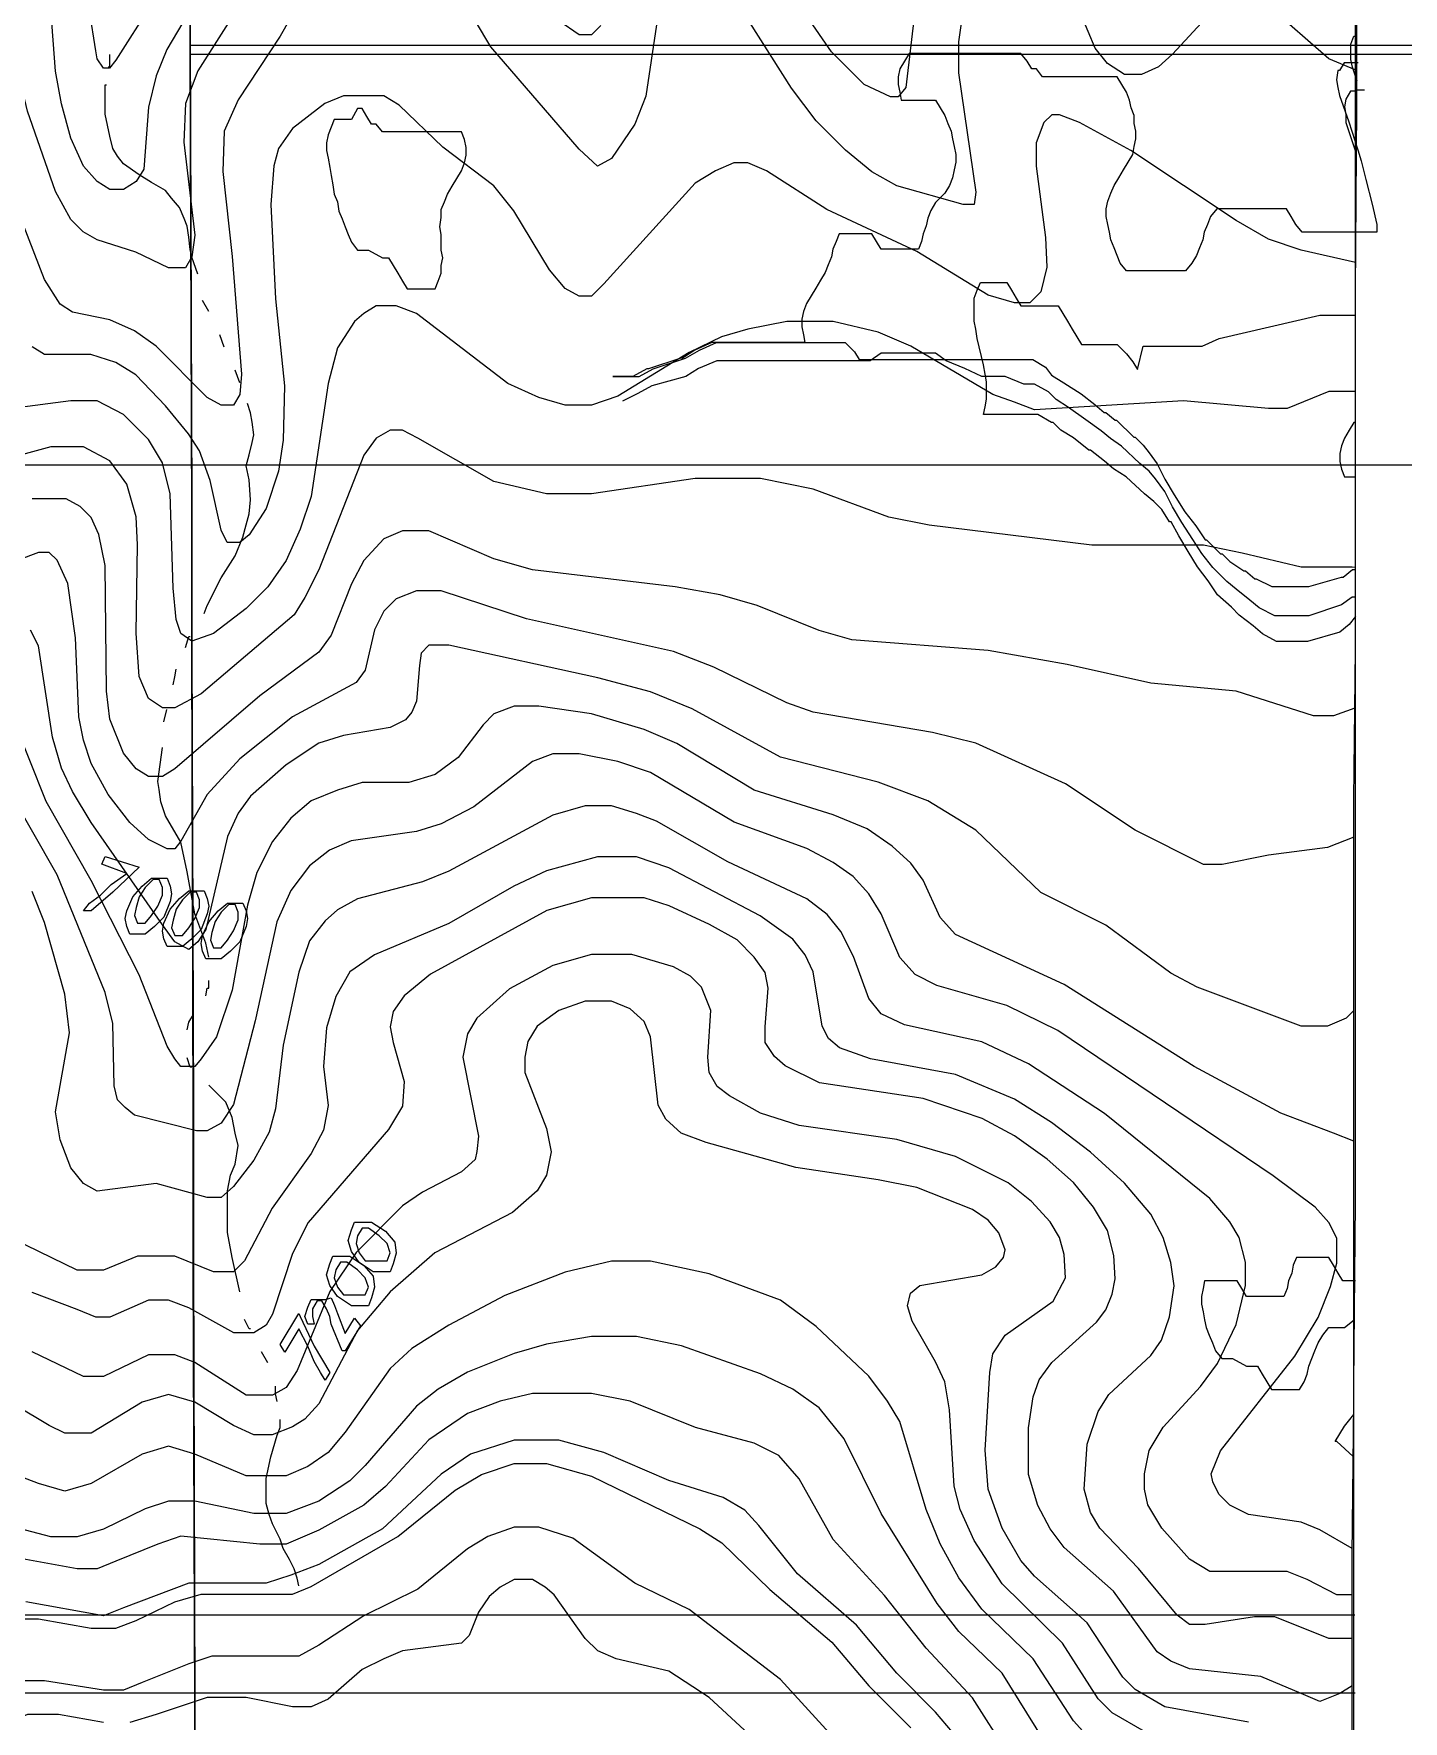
# Model space of a CAD drawing. Extents: x -0.49 to 6.91, y -0.57 to 8.11.
# Drawn here: x 2.429 to 2.895, y 1.669 to 2.243 of the extents above; entities that cross this region are included whole.
import ezdxf

# ---------------------------------------------------------------- set-up
doc = ezdxf.new("R2010")
doc.units = 0
for name, color, linetype in [('Elevations', 7, 'CONTINUOUS'), ('Grid', 7, 'CONTINUOUS'), ('roads', 7, 'CONTINUOUS'), ('split_lines', 7, 'CONTINUOUS'), ('split_lines_copy', 7, 'CONTINUOUS'), ('topo', 7, 'CONTINUOUS'), ('topo_grid', 7, 'CONTINUOUS'), ('water', 7, 'CONTINUOUS'), ('white', 7, 'CONTINUOUS')]:
    doc.layers.add(name, color=color, linetype=linetype)

msp = doc.modelspace()

# ---------------------------------------------------------------- linework, layer by layer
at = {"layer": 'Elevations', "color": 1}
for points in [[(2.455798, 1.95106), (2.448416, 1.94471), (2.445781, 1.94471), (2.44789, 1.947356), (2.45158, 1.950002), (2.455271, 1.953706), (2.460544, 1.95741), (2.452108, 1.960585), (2.453163, 1.963231), (2.464762, 1.959527), (2.464762, 1.959527)], [(2.474251, 1.955796), (2.475307, 1.95315), (2.475833, 1.950504), (2.475307, 1.947859), (2.473198, 1.942567), (2.470035, 1.939392), (2.466871, 1.936746), (2.46318, 1.936746), (2.461598, 1.936746), (2.460542, 1.939392), (2.460016, 1.942038), (2.460542, 1.944684), (2.462651, 1.949446), (2.465815, 1.95315), (2.468978, 1.955796), (2.472669, 1.955796)], [(2.463179, 1.943149), (2.464235, 1.940503), (2.46687, 1.940503), (2.468979, 1.943149), (2.471087, 1.946324), (2.47267, 1.950028), (2.47267, 1.952674), (2.471614, 1.95532), (2.469505, 1.95532), (2.46687, 1.952674), (2.464761, 1.949499), (2.463706, 1.945795)], [(2.486905, 1.951563), (2.487961, 1.948917), (2.488487, 1.946271), (2.487961, 1.943625), (2.485852, 1.938334), (2.482688, 1.935159), (2.479525, 1.932513), (2.475834, 1.932513), (2.474252, 1.932513), (2.473199, 1.935159), (2.472672, 1.937804), (2.473199, 1.94045), (2.475308, 1.945213), (2.478471, 1.948917), (2.481635, 1.951563), (2.485326, 1.951563)], [(2.475833, 1.938916), (2.476889, 1.93627), (2.479524, 1.93627), (2.481633, 1.938916), (2.483741, 1.942091), (2.485324, 1.945795), (2.485324, 1.948441), (2.484268, 1.951086), (2.482159, 1.951086), (2.479524, 1.948441), (2.477415, 1.945266), (2.47636, 1.941561)], [(2.500086, 1.947356), (2.501142, 1.94471), (2.501668, 1.942064), (2.501142, 1.939418), (2.499033, 1.934127), (2.495869, 1.930952), (2.492706, 1.928306), (2.489015, 1.928306), (2.487435, 1.928306), (2.48638, 1.930952), (2.485853, 1.933598), (2.48638, 1.936243), (2.488489, 1.941006), (2.491653, 1.94471), (2.494816, 1.947356), (2.498507, 1.947356)], [(2.489014, 1.934709), (2.49007, 1.932063), (2.492705, 1.932063), (2.494814, 1.934709), (2.496922, 1.937884), (2.498505, 1.941588), (2.498505, 1.944234), (2.497449, 1.94688), (2.49534, 1.94688), (2.492705, 1.944234), (2.490596, 1.941059), (2.489543, 1.937355)], [(2.543849, 1.838744), (2.548595, 1.835569), (2.551758, 1.831865), (2.552285, 1.828161), (2.551232, 1.824457), (2.550176, 1.821811), (2.548596, 1.821811), (2.546488, 1.821811), (2.544379, 1.821811), (2.539633, 1.824986), (2.536998, 1.82869), (2.535944, 1.832394), (2.536998, 1.836099), (2.538053, 1.838744), (2.540162, 1.838744), (2.541744, 1.838744)], [(2.544904, 1.825568), (2.547539, 1.825568), (2.548595, 1.825568), (2.549122, 1.825568), (2.550175, 1.828214), (2.549122, 1.831389), (2.546484, 1.834035), (2.542794, 1.836681), (2.540685, 1.836681), (2.539103, 1.834035), (2.538576, 1.831389), (2.539629, 1.828214), (2.541741, 1.825568)], [(2.536468, 1.827156), (2.541213, 1.823981), (2.544377, 1.820276), (2.544904, 1.816572), (2.543848, 1.812868), (2.542795, 1.810222), (2.541213, 1.810222), (2.539104, 1.810222), (2.536995, 1.810222), (2.53225, 1.813397), (2.529615, 1.817101), (2.528559, 1.820806), (2.529615, 1.82451), (2.530668, 1.827156), (2.532777, 1.827156), (2.534359, 1.827156)], [(2.537523, 1.813953), (2.540158, 1.813953), (2.541211, 1.813953), (2.541738, 1.813953), (2.542793, 1.816599), (2.541738, 1.819774), (2.539103, 1.82242), (2.535411, 1.825065), (2.533303, 1.825065), (2.53172, 1.82242), (2.531194, 1.819774), (2.532247, 1.816599), (2.534356, 1.813953)], [(2.530141, 1.812921), (2.531197, 1.810275), (2.53225, 1.807629), (2.534885, 1.80075), (2.538049, 1.806042), (2.540158, 1.803396), (2.534885, 1.794929), (2.533832, 1.794929), (2.530141, 1.803925), (2.529614, 1.806571), (2.528561, 1.809217), (2.526979, 1.811863), (2.525397, 1.811863), (2.523815, 1.809217), (2.523815, 1.806571), (2.524341, 1.803925), (2.522232, 1.803925), (2.521179, 1.806571), (2.522232, 1.809746), (2.523288, 1.812392), (2.52487, 1.812392), (2.526453, 1.812392), (2.528035, 1.812392)], [(2.519596, 1.806571), (2.524341, 1.796517), (2.529614, 1.787521), (2.528032, 1.784875), (2.52645, 1.787521), (2.524338, 1.791225), (2.52223, 1.796517), (2.519067, 1.802338), (2.514322, 1.7944), (2.512739, 1.797046), (2.519066, 1.807629)]]:
    msp.add_lwpolyline(points, close=True, dxfattribs=at)
at = {"layer": 'Grid', "color": 1}
for points in [[(2.482158, 3.734749), (2.482158, 3.702602), (2.482158, 3.526495), (2.481632, 3.494348), (2.481632, 3.318241), (2.481632, 3.285539), (2.481632, 3.109961), (2.481632, 3.077285), (2.481632, 2.903825), (2.481632, 2.868503), (2.481632, 2.697661), (2.481632, 2.659694), (2.482158, 2.492556), (2.482158, 2.450382), (2.482158, 2.287478), (2.482158, 2.241599), (2.482685, 2.081314), (2.482685, 2.032816), (2.483211, 1.87568), (2.483211, 1.824007), (2.483738, 1.67375), (2.483738, 1.615224)], [(2.483738, 1.615224), (2.483738, 1.67375), (2.483211, 1.824007), (2.483211, 1.87568), (2.482685, 2.032816), (2.482685, 2.081314), (2.482158, 2.241599), (2.482158, 2.287478), (2.482158, 2.450382), (2.482158, 2.492556), (2.481632, 2.659694), (2.481632, 2.697661), (2.481632, 2.868503), (2.481632, 2.903825), (2.481632, 3.077285), (2.481632, 3.109961), (2.481632, 3.285539), (2.481632, 3.318241), (2.481632, 3.494348), (2.482158, 3.526495), (2.482158, 3.702602), (2.482158, 3.734749)]]:
    msp.add_lwpolyline(points, dxfattribs=at)
for points in [[(3.363208, 2.236281), (3.154414, 2.236281), (2.946148, 2.236281), (2.737355, 2.236281), (2.482159, 2.236281), (2.482159, 2.28216), (2.482159, 2.445064), (2.482159, 2.487238), (2.481632, 2.654375), (2.481632, 2.692343), (2.481632, 2.863185), (2.481632, 2.898506), (2.481632, 3.071967), (2.734719, 3.071967), (2.942985, 3.071967), (3.151778, 3.069321), (3.360572, 3.069321), (3.361101, 2.860539), (3.36216, 2.652285), (3.362689, 2.443503)], [(1.659639, 1.451738), (1.659112, 1.658431), (1.658586, 1.865097), (1.658586, 2.071789), (1.658059, 2.278482), (1.864216, 2.281128), (2.069846, 2.283774), (2.276003, 2.286419), (2.48216, 2.289065), (2.48216, 2.243186), (2.482687, 2.082902), (2.482687, 2.034404), (2.483216, 1.877268), (2.483216, 1.825595), (2.483742, 1.675338), (2.483742, 1.616812), (2.484269, 1.473937), (2.278111, 1.469174), (2.071954, 1.464941), (1.865797, 1.460179)], [(2.484269, 1.403769), (2.484269, 1.470206), (2.483742, 1.613081), (2.483742, 1.671607), (2.483216, 1.821864), (2.483216, 1.873537), (2.482689, 2.030673), (2.482689, 2.079171), (2.482163, 2.239456), (2.737354, 2.239456), (2.946148, 2.239456), (3.154418, 2.239456), (3.363212, 2.239456), (3.36427, 2.031202), (3.364799, 1.822949), (3.365858, 1.61414), (3.366387, 1.405886), (3.157593, 1.405886), (2.949313, 1.405886), (2.740515, 1.405886)]]:
    msp.add_lwpolyline(points, close=True, dxfattribs=at)
at = {"layer": 'roads', "color": 7}
for points in [[(2.878657, 2.22374), (2.877069, 2.22374), (2.875482, 2.221094), (2.875482, 2.221094), (2.874953, 2.218448), (2.875482, 2.215802), (2.875482, 2.213156), (2.878644, 2.203631)], [(2.881822, 2.224163), (2.879705, 2.224163), (2.878647, 2.224163)], [(2.878662, 2.051549), (2.877604, 2.051549), (2.873913, 2.048903), (2.86284, 2.045199), (2.858622, 2.045199), (2.855461, 2.045199), (2.851243, 2.045199), (2.84597, 2.047845), (2.842808, 2.05049), (2.838064, 2.054195), (2.8349, 2.05684), (2.830156, 2.061603), (2.826465, 2.066365), (2.823303, 2.071128), (2.819612, 2.076949), (2.816448, 2.08224), (2.813802, 2.087532), (2.810638, 2.091765), (2.808521, 2.094411), (2.805356, 2.097057), (2.79903, 2.102878), (2.795339, 2.105524), (2.792175, 2.10817), (2.786902, 2.111874), (2.781097, 2.116107), (2.776879, 2.118753), (2.774234, 2.121399), (2.76949, 2.124045), (2.765799, 2.124045), (2.759472, 2.12669), (2.751564, 2.12669), (2.745764, 2.129336), (2.739438, 2.131982), (2.735747, 2.134628), (2.73153, 2.134628), (2.725204, 2.134628), (2.721513, 2.134628), (2.717295, 2.134628), (2.713604, 2.131982), (2.708334, 2.131982), (2.704643, 2.131982), (2.700952, 2.131982), (2.695679, 2.131982), (2.691988, 2.131982), (2.686717, 2.131982), (2.680918, 2.131982), (2.677756, 2.131982), (2.673009, 2.131982), (2.668265, 2.131982), (2.664574, 2.131982), (2.66141, 2.131982), (2.655084, 2.129336), (2.650866, 2.12669), (2.639267, 2.123515), (2.634521, 2.12087), (2.629249, 2.118224)]]:
    msp.add_lwpolyline(points, dxfattribs=at)
at = {"layer": 'split_lines', "color": 7}
msp.add_lwpolyline([(2.878147, 1.659595), (2.878147, 1.721296), (2.878147, 1.783658), (2.878676, 1.845359), (2.878676, 1.907695), (2.878676, 1.970057), (2.878676, 2.031731), (2.878676, 2.094094), (2.878676, 2.155821), (2.879205, 2.21813), (2.879205, 2.280466), (2.879205, 2.342194), (2.879205, 2.404503), (2.879205, 2.466204), (2.879205, 2.528566), (2.879734, 2.590902), (2.879734, 2.652603), (2.879734, 2.714939), (2.879734, 2.776639), (2.879734, 2.839002), (2.880263, 2.901338), (2.880263, 2.963038)], dxfattribs=at)
at = {"layer": 'split_lines_copy', "color": 7}
msp.add_lwpolyline([(2.878147, 1.659595), (2.878147, 1.721296), (2.878147, 1.783658), (2.878676, 1.845359), (2.878676, 1.907695), (2.878676, 1.970057), (2.878676, 2.031731), (2.878676, 2.094094), (2.878676, 2.155821), (2.879205, 2.21813), (2.879205, 2.280466), (2.879205, 2.342194), (2.879205, 2.404503), (2.879205, 2.466204), (2.879205, 2.528566), (2.879734, 2.590902), (2.879734, 2.652603), (2.879734, 2.714939), (2.879734, 2.776639), (2.879734, 2.839002), (2.880263, 2.901338), (2.880263, 2.963038)], dxfattribs=at)
at = {"layer": 'topo', "color": 2}
for points in [[(2.525921, 2.265782), (2.51274, 2.242499), (2.498504, 2.220803), (2.493759, 2.210219), (2.493233, 2.196461), (2.496396, 2.167463), (2.499559, 2.127405), (2.499033, 2.120526), (2.496924, 2.116821), (2.492706, 2.116821), (2.48796, 2.119467), (2.470561, 2.13693), (2.46318, 2.142221), (2.454744, 2.145926), (2.44209, 2.148571), (2.437872, 2.151217), (2.4326, 2.159684), (2.421528, 2.188153)], [(2.468962, 2.253373), (2.456836, 2.234323), (2.454727, 2.231677), (2.452618, 2.231677), (2.450509, 2.234852), (2.449983, 2.237498), (2.445765, 2.264909)], [(2.640848, 2.246414), (2.637157, 2.222073), (2.633466, 2.212548), (2.625557, 2.200906), (2.620812, 2.19826), (2.614485, 2.204081), (2.584432, 2.238874), (2.568083, 2.266311)], [(2.744724, 2.248531), (2.743666, 2.240594), (2.743666, 2.23001), (2.749466, 2.189397), (2.748936, 2.185163), (2.745245, 2.185163), (2.722573, 2.191513), (2.714138, 2.196276), (2.705174, 2.203684), (2.695157, 2.213738), (2.686722, 2.224851), (2.665106, 2.259114)], [(2.829089, 2.250119), (2.816437, 2.23636), (2.81169, 2.232127), (2.805891, 2.229481), (2.800091, 2.229481), (2.794291, 2.233185), (2.790074, 2.238477), (2.780583, 2.261231)], [(2.484795, 2.255966), (2.47425, 2.237974), (2.470559, 2.228978), (2.467924, 2.218395), (2.466342, 2.197228), (2.463706, 2.192995), (2.459488, 2.190349), (2.454743, 2.190349), (2.450525, 2.192995), (2.44578, 2.198287), (2.441562, 2.207812), (2.438398, 2.219453), (2.436289, 2.230566), (2.43471, 2.251733)], [(2.878659, 2.231069), (2.869684, 2.234773), (2.849124, 2.252764)], [(2.49585, 2.248214), (2.484778, 2.230751), (2.48056, 2.219639), (2.480034, 2.206409), (2.483725, 2.174792), (2.482669, 2.167383), (2.480561, 2.163679), (2.478978, 2.163679), (2.47476, 2.163679), (2.463688, 2.168971), (2.450507, 2.173204), (2.445762, 2.17585), (2.441544, 2.180083), (2.436272, 2.189608), (2.426781, 2.217019), (2.420454, 2.243901)], [(2.621867, 2.246203), (2.618703, 2.243028), (2.614486, 2.243028), (2.607631, 2.24779)], [(2.728909, 2.251891), (2.725744, 2.22501), (2.723098, 2.221835), (2.720452, 2.221835), (2.711488, 2.226068), (2.700416, 2.23718), (2.691981, 2.249351)], [(2.878685, 2.165478), (2.860217, 2.169712), (2.849144, 2.173416), (2.838071, 2.179766), (2.802218, 2.203578), (2.784819, 2.213103), (2.777967, 2.215749), (2.775321, 2.215749), (2.772675, 2.213103), (2.770029, 2.206224), (2.770029, 2.198287), (2.773191, 2.173945), (2.77372, 2.163891), (2.771604, 2.155424), (2.767913, 2.15172), (2.762639, 2.15172), (2.753675, 2.154366), (2.729418, 2.169183), (2.698838, 2.18347), (2.678275, 2.196699), (2.671949, 2.199345), (2.667205, 2.199345), (2.660879, 2.196699), (2.654026, 2.192466), (2.622918, 2.158202), (2.6187, 2.153969), (2.614469, 2.153969), (2.609724, 2.156615), (2.604452, 2.162965), (2.592325, 2.183073), (2.585471, 2.19154), (2.568068, 2.204769), (2.553305, 2.219056), (2.548032, 2.222231), (2.541178, 2.222231), (2.534324, 2.222231), (2.527997, 2.219586), (2.516925, 2.211119), (2.512179, 2.20424), (2.510599, 2.198419), (2.509544, 2.18519), (2.511126, 2.153043), (2.51429, 2.123515), (2.513763, 2.104995), (2.512181, 2.094411), (2.507963, 2.081711), (2.502163, 2.072715), (2.498999, 2.07007), (2.49689, 2.07007), (2.494782, 2.07007), (2.492673, 2.074303), (2.488982, 2.091236), (2.485291, 2.10129), (2.4816, 2.107111), (2.473692, 2.116636), (2.463674, 2.12722), (2.45682, 2.131453), (2.448384, 2.134099), (2.432567, 2.134099), (2.428349, 2.136745)], [(2.878666, 2.121584), (2.869694, 2.121584), (2.85546, 2.115763), (2.849134, 2.115763), (2.820136, 2.118409), (2.76952, 2.115234), (2.762667, 2.11788), (2.75528, 2.120526), (2.727336, 2.13693), (2.716263, 2.141692), (2.700973, 2.145396), (2.685156, 2.145396), (2.671974, 2.142751), (2.66301, 2.140105), (2.651938, 2.134813), (2.627685, 2.119996), (2.61872, 2.116821), (2.609757, 2.116821), (2.600794, 2.119467), (2.590249, 2.12423), (2.559137, 2.148042), (2.552283, 2.150688), (2.54543, 2.150688), (2.541212, 2.148042), (2.538049, 2.145396), (2.532249, 2.136401), (2.529085, 2.12423), (2.523286, 2.085733), (2.519595, 2.07462), (2.51485, 2.064037), (2.508523, 2.055041), (2.501141, 2.047633), (2.490069, 2.039166), (2.482688, 2.03652), (2.478997, 2.039166), (2.477417, 2.043929), (2.476362, 2.054512), (2.475306, 2.086659), (2.472671, 2.097242), (2.467926, 2.10518), (2.45949, 2.113646), (2.450527, 2.118409), (2.441564, 2.118409), (2.421529, 2.115763)], [(2.878663, 2.061656), (2.877605, 2.061762), (2.860206, 2.061762), (2.840169, 2.066524), (2.826987, 2.06917), (2.789027, 2.06917), (2.733662, 2.076049), (2.719953, 2.078695), (2.69412, 2.08822), (2.676194, 2.091924), (2.654048, 2.091924), (2.618723, 2.086633), (2.603431, 2.086633), (2.585505, 2.090866), (2.559665, 2.105683), (2.554393, 2.108328), (2.550175, 2.108328), (2.54543, 2.105683), (2.541212, 2.099862), (2.525921, 2.060862), (2.521176, 2.051337), (2.517486, 2.045516), (2.485851, 2.018635), (2.476888, 2.013872), (2.47267, 2.013872), (2.467925, 2.017047), (2.464761, 2.024455), (2.463708, 2.039272), (2.464234, 2.069329), (2.463708, 2.078854), (2.460544, 2.089966), (2.454744, 2.097904), (2.445781, 2.102666), (2.434709, 2.102666), (2.424691, 2.10002)], [(2.878438, 2.013713), (2.871273, 2.011068), (2.86442, 2.011068), (2.838057, 2.019534), (2.809059, 2.02218), (2.780588, 2.02853), (2.753698, 2.033293), (2.707296, 2.036997), (2.696223, 2.040172), (2.675134, 2.048638), (2.662479, 2.052343), (2.647188, 2.054988), (2.598682, 2.060809), (2.585501, 2.064513), (2.563352, 2.074038), (2.554391, 2.074038), (2.548064, 2.071393), (2.54121, 2.063984), (2.536992, 2.056047), (2.530137, 2.038584), (2.525919, 2.032763), (2.505884, 2.017947), (2.476886, 1.993076), (2.472668, 1.99043), (2.467923, 1.99043), (2.463705, 1.993076), (2.459487, 1.998368), (2.454742, 2.010009), (2.453689, 2.019534), (2.453162, 2.062238), (2.451054, 2.072821), (2.448418, 2.078642), (2.444728, 2.082346), (2.439982, 2.084992), (2.434709, 2.084992), (2.428382, 2.084992)], [(2.878134, 1.96974), (2.869162, 1.9663), (2.849128, 1.963654), (2.833311, 1.960479), (2.826985, 1.960479), (2.803786, 1.972121), (2.780061, 1.987996), (2.749476, 2.001754), (2.734712, 2.005458), (2.694114, 2.012338), (2.68515, 2.015513), (2.660369, 2.027683), (2.646661, 2.032975), (2.596573, 2.044088), (2.56757, 2.053613), (2.559137, 2.053613), (2.552283, 2.050967), (2.548065, 2.046733), (2.544902, 2.040383), (2.541738, 2.026625), (2.538575, 2.022392), (2.516958, 2.01075), (2.499031, 1.996463), (2.487959, 1.984292), (2.478996, 1.968417), (2.476887, 1.965771), (2.474252, 1.965771), (2.467925, 1.968946), (2.461598, 1.974767), (2.454216, 1.984292), (2.448417, 1.994875), (2.445782, 2.002813), (2.4442, 2.01075), (2.443144, 2.037632), (2.440509, 2.056153), (2.436818, 2.06409), (2.434182, 2.066736), (2.430491, 2.066736), (2.423637, 2.06409)], [(2.878131, 1.910764), (2.875485, 1.908118), (2.869159, 1.905472), (2.860195, 1.905472), (2.824869, 1.918701), (2.815905, 1.923464), (2.793762, 1.939868), (2.771619, 1.950981), (2.749471, 1.972147), (2.733125, 1.982201), (2.716252, 1.988551), (2.683036, 1.997018), (2.652983, 2.013422), (2.638747, 2.019243), (2.620821, 2.024006), (2.570206, 2.035118), (2.563351, 2.035118), (2.560716, 2.032472), (2.56019, 2.028239), (2.559134, 2.016068), (2.557552, 2.012364), (2.555443, 2.009718), (2.550171, 2.007072), (2.534353, 2.004426), (2.525918, 2.001781), (2.514845, 1.994372), (2.502719, 1.983789), (2.498501, 1.977968), (2.49481, 1.970031), (2.487429, 1.938386), (2.484794, 1.934153), (2.48163, 1.931507), (2.476885, 1.934153), (2.472667, 1.939974), (2.448414, 1.974767), (2.442087, 1.98535), (2.438396, 1.993288), (2.435233, 2.003871), (2.430487, 2.034986), (2.427852, 2.040278)], [(2.878132, 1.866314), (2.871274, 1.86896), (2.853348, 1.875839), (2.823822, 1.891714), (2.779534, 1.919654), (2.742622, 1.936587), (2.737352, 1.942408), (2.731552, 1.955108), (2.727335, 1.960929), (2.721008, 1.96675), (2.712573, 1.972571), (2.700974, 1.977333), (2.674084, 1.9858), (2.647721, 2.001675), (2.636649, 2.006437), (2.618722, 2.011729), (2.600796, 2.014375), (2.592359, 2.014375), (2.585505, 2.011729), (2.581814, 2.008025), (2.573378, 1.996912), (2.56547, 1.991091), (2.556502, 1.988446), (2.540685, 1.988446), (2.532249, 1.9858), (2.523286, 1.982096), (2.516432, 1.976275), (2.510105, 1.968337), (2.504832, 1.957754), (2.501669, 1.946641), (2.496396, 1.917643), (2.491124, 1.901768), (2.485851, 1.89436), (2.483742, 1.891714), (2.478995, 1.891714), (2.476886, 1.89436), (2.474251, 1.898593), (2.46476, 1.922935), (2.448416, 1.955082), (2.433126, 1.981963), (2.421527, 2.010962)], [(2.877622, 1.72754), (2.866531, 1.73389), (2.860205, 1.736536), (2.842276, 1.739182), (2.83595, 1.742357), (2.832259, 1.746061), (2.830143, 1.750294), (2.829613, 1.75294), (2.832778, 1.760878), (2.858085, 1.793024), (2.865994, 1.806254), (2.870211, 1.816837), (2.872328, 1.824774), (2.872328, 1.833241), (2.869682, 1.838533), (2.864938, 1.843824), (2.850701, 1.854408), (2.777414, 1.903964), (2.760015, 1.912431), (2.736284, 1.91931), (2.728902, 1.923014), (2.723629, 1.928835), (2.717303, 1.943652), (2.713085, 1.950531), (2.707812, 1.956352), (2.700957, 1.961114), (2.691993, 1.965877), (2.667212, 1.974873), (2.63874, 1.991806), (2.627668, 1.99551), (2.614487, 1.998156), (2.605523, 1.998156), (2.598669, 1.99551), (2.578634, 1.980164), (2.567557, 1.974343), (2.559121, 1.971698), (2.536977, 1.968523), (2.529595, 1.965348), (2.522741, 1.960056), (2.516414, 1.951589), (2.511669, 1.941006), (2.504288, 1.907271), (2.496906, 1.878802), (2.492688, 1.872452), (2.487943, 1.869806), (2.484268, 1.869806), (2.463178, 1.875098), (2.460015, 1.877744), (2.45738, 1.88039), (2.456324, 1.885152), (2.455797, 1.906319), (2.453162, 1.916902), (2.436817, 1.95696), (2.419418, 1.987546)], [(2.877598, 1.711771), (2.872328, 1.711771), (2.862311, 1.717063), (2.855458, 1.719708), (2.834368, 1.719708), (2.829098, 1.719708), (2.822245, 1.723942), (2.812754, 1.734525), (2.808008, 1.742463), (2.806949, 1.747754), (2.806949, 1.753046), (2.808537, 1.760983), (2.813283, 1.768921), (2.825938, 1.782679), (2.831738, 1.790617), (2.838064, 1.803846), (2.841229, 1.817075), (2.841229, 1.825013), (2.839112, 1.833479), (2.835948, 1.838771), (2.829095, 1.846708), (2.793242, 1.875707), (2.767408, 1.89264), (2.751586, 1.900048), (2.725223, 1.905869), (2.717314, 1.909573), (2.713097, 1.914865), (2.707824, 1.929153), (2.703606, 1.937619), (2.698862, 1.94344), (2.692009, 1.948732), (2.665119, 1.961432), (2.640866, 1.97519), (2.634012, 1.977836), (2.625576, 1.980482), (2.616614, 1.980482), (2.605542, 1.977307), (2.570216, 1.958257), (2.561249, 1.954553), (2.539104, 1.948732), (2.53225, 1.945028), (2.528032, 1.941323), (2.52276, 1.934444), (2.519069, 1.923861), (2.513797, 1.89899), (2.511159, 1.877294), (2.509051, 1.869357), (2.503779, 1.859832), (2.496925, 1.850836), (2.492707, 1.847132), (2.487962, 1.847132), (2.470563, 1.851894), (2.450527, 1.849248), (2.445782, 1.851894), (2.441564, 1.857186), (2.437873, 1.866711), (2.43629, 1.876236), (2.441036, 1.903118), (2.439453, 1.916347), (2.432599, 1.940688), (2.428381, 1.951272)], [(2.877609, 1.696928), (2.875492, 1.696928), (2.869693, 1.696928), (2.851241, 1.704336), (2.844388, 1.704336), (2.827516, 1.70169), (2.822242, 1.70169), (2.818025, 1.704865), (2.804843, 1.72074), (2.791662, 1.734499), (2.7885, 1.73979), (2.786383, 1.747728), (2.787442, 1.763074), (2.791133, 1.774186), (2.794824, 1.780007), (2.809058, 1.793236), (2.812749, 1.798528), (2.815395, 1.806465), (2.816983, 1.817049), (2.815924, 1.824986), (2.813278, 1.833453), (2.809061, 1.84139), (2.800097, 1.851974), (2.788497, 1.862557), (2.775316, 1.872611), (2.762661, 1.880549), (2.742621, 1.889015), (2.713622, 1.894307), (2.703079, 1.898011), (2.699388, 1.901186), (2.697271, 1.905419), (2.694107, 1.92394), (2.691461, 1.929761), (2.687243, 1.935053), (2.67617, 1.94299), (2.645063, 1.959394), (2.63399, 1.963099), (2.620808, 1.963099), (2.603409, 1.958336), (2.592337, 1.953044), (2.570193, 1.940344), (2.544881, 1.929761), (2.536445, 1.92394), (2.5317, 1.915474), (2.528536, 1.90489), (2.527483, 1.891661), (2.529063, 1.878432), (2.527483, 1.869965), (2.523265, 1.862028), (2.510083, 1.843507), (2.500593, 1.825515), (2.496902, 1.821811), (2.494794, 1.821811), (2.490049, 1.821811), (2.476868, 1.827103), (2.470541, 1.827103), (2.464214, 1.827103), (2.452615, 1.82234), (2.443652, 1.82234), (2.422035, 1.832924)], [(2.877596, 1.680788), (2.873387, 1.678142), (2.866534, 1.675496), (2.860208, 1.678142), (2.8465, 1.683963), (2.822248, 1.686609), (2.815922, 1.689255), (2.811178, 1.69243), (2.796414, 1.713067), (2.779542, 1.727884), (2.774798, 1.734234), (2.77058, 1.742171), (2.767416, 1.752755), (2.767416, 1.76863), (2.769003, 1.779213), (2.77112, 1.785034), (2.775337, 1.790855), (2.790628, 1.804613), (2.793792, 1.808846), (2.795909, 1.814138), (2.796967, 1.81943), (2.796438, 1.827367), (2.794321, 1.835834), (2.789577, 1.843771), (2.782725, 1.852238), (2.77376, 1.860176), (2.762688, 1.868113), (2.751612, 1.873934), (2.731578, 1.880813), (2.696252, 1.886105), (2.684652, 1.891926), (2.680962, 1.895101), (2.6778, 1.899863), (2.6778, 1.905155), (2.678858, 1.918384), (2.6778, 1.923676), (2.674109, 1.928967), (2.668309, 1.934788), (2.658819, 1.94008), (2.64511, 1.94643), (2.636675, 1.949076), (2.627711, 1.949076), (2.618748, 1.949076), (2.603458, 1.944842), (2.56391, 1.923146), (2.554947, 1.915738), (2.551256, 1.910446), (2.550203, 1.905155), (2.551256, 1.899863), (2.554947, 1.886634), (2.554421, 1.878167), (2.549676, 1.87023), (2.522259, 1.838586), (2.516987, 1.828002), (2.510132, 1.807365), (2.508023, 1.803661), (2.503805, 1.801015), (2.496951, 1.801015), (2.481661, 1.809481), (2.474807, 1.812127), (2.467953, 1.812127), (2.454772, 1.806306), (2.450026, 1.806306), (2.4437, 1.808952), (2.428409, 1.814773)], [(2.842275, 1.668406), (2.813804, 1.673697), (2.803787, 1.679518), (2.799569, 1.683751), (2.787444, 1.702272), (2.769515, 1.718147), (2.764771, 1.723439), (2.758445, 1.734551), (2.753701, 1.747781), (2.752643, 1.76101), (2.75423, 1.787468), (2.755289, 1.793818), (2.759512, 1.800168), (2.775855, 1.81181), (2.780072, 1.819747), (2.779543, 1.827685), (2.777956, 1.833506), (2.774791, 1.838797), (2.768465, 1.845676), (2.760557, 1.852026), (2.742626, 1.861022), (2.722589, 1.866843), (2.689373, 1.871606), (2.676191, 1.875839), (2.665645, 1.88166), (2.661428, 1.884835), (2.658782, 1.889597), (2.658253, 1.894889), (2.659311, 1.910764), (2.656147, 1.918701), (2.652456, 1.922406), (2.646656, 1.925581), (2.632421, 1.929814), (2.61872, 1.929814), (2.605539, 1.92611), (2.590776, 1.918172), (2.579704, 1.908118), (2.576541, 1.902826), (2.574959, 1.894889), (2.580231, 1.868007), (2.579704, 1.862716), (2.579178, 1.86007), (2.574433, 1.855836), (2.561247, 1.848957), (2.554393, 1.844195), (2.538575, 1.82832), (2.529612, 1.815091), (2.51854, 1.788209), (2.51485, 1.782388), (2.510104, 1.779742), (2.505886, 1.779742), (2.501141, 1.779742), (2.483742, 1.790855), (2.476888, 1.793501), (2.467925, 1.793501), (2.452635, 1.786092), (2.445781, 1.786092), (2.428382, 1.794559)], [(2.806955, 1.665231), (2.795882, 1.671581), (2.791138, 1.676343), (2.779012, 1.695393), (2.758448, 1.715501), (2.748953, 1.730318), (2.744209, 1.740901), (2.742092, 1.748839), (2.740504, 1.774768), (2.738917, 1.784293), (2.735753, 1.791172), (2.727844, 1.804931), (2.726257, 1.810222), (2.727315, 1.814456), (2.730479, 1.817101), (2.751569, 1.820806), (2.756313, 1.823451), (2.758959, 1.826626), (2.759488, 1.829272), (2.757372, 1.835093), (2.753681, 1.839326), (2.748405, 1.843031), (2.729424, 1.850439), (2.716242, 1.853085), (2.688298, 1.857318), (2.657718, 1.865785), (2.649283, 1.86896), (2.644011, 1.873722), (2.641376, 1.878485), (2.638738, 1.901768), (2.636629, 1.90706), (2.631884, 1.911293), (2.625557, 1.913939), (2.616593, 1.913939), (2.60763, 1.910764), (2.600249, 1.905472), (2.597085, 1.900181), (2.596032, 1.894889), (2.596032, 1.889597), (2.603413, 1.870547), (2.604995, 1.86261), (2.603413, 1.854672), (2.600249, 1.849381), (2.591814, 1.841972), (2.565451, 1.828214), (2.550157, 1.814985), (2.539085, 1.801756), (2.525903, 1.776885), (2.521158, 1.771593), (2.51694, 1.768947), (2.510086, 1.766301), (2.503759, 1.766301), (2.496905, 1.769476), (2.483724, 1.777414), (2.474761, 1.78006), (2.465798, 1.777414), (2.448399, 1.766831), (2.439435, 1.766831), (2.434163, 1.769476), (2.422564, 1.776356)], [(2.789022, 1.661976), (2.782696, 1.668855), (2.768988, 1.690022), (2.751584, 1.706955), (2.743675, 1.717539), (2.737349, 1.72918), (2.732605, 1.740822), (2.723641, 1.770852), (2.719424, 1.777731), (2.713098, 1.786198), (2.695169, 1.803131), (2.683044, 1.812127), (2.658789, 1.821123), (2.638753, 1.825356), (2.625575, 1.825356), (2.609758, 1.821652), (2.589195, 1.813715), (2.570214, 1.803661), (2.557556, 1.795723), (2.550175, 1.788844), (2.534885, 1.767148), (2.529085, 1.760269), (2.522231, 1.755506), (2.514849, 1.752331), (2.507995, 1.752331), (2.501141, 1.752331), (2.483742, 1.75974), (2.474779, 1.762386), (2.465816, 1.75974), (2.448416, 1.749686), (2.439453, 1.74704), (2.43049, 1.749686), (2.408346, 1.758152)], [(2.772681, 1.66232), (2.758447, 1.685074), (2.743678, 1.699362), (2.736296, 1.708887), (2.717314, 1.739473), (2.704659, 1.764873), (2.696222, 1.775456), (2.687258, 1.781806), (2.676185, 1.787098), (2.649295, 1.796623), (2.634005, 1.799798), (2.618714, 1.799798), (2.603424, 1.797152), (2.592352, 1.793977), (2.576535, 1.787627), (2.566513, 1.781806), (2.559131, 1.775985), (2.541732, 1.755877), (2.53646, 1.750585), (2.525915, 1.743706), (2.514842, 1.739473), (2.50377, 1.739473), (2.483735, 1.743706), (2.474772, 1.743706), (2.466863, 1.74106), (2.452628, 1.734181), (2.443664, 1.731535), (2.434701, 1.731535), (2.410448, 1.737885)], [(2.760555, 1.657637), (2.748424, 1.676687), (2.732607, 1.69362), (2.718372, 1.711612), (2.700973, 1.730662), (2.689374, 1.7513), (2.682521, 1.759237), (2.674086, 1.76347), (2.654052, 1.768762), (2.631908, 1.777758), (2.618726, 1.780404), (2.607654, 1.780404), (2.598691, 1.780404), (2.587619, 1.777758), (2.576547, 1.773525), (2.563361, 1.764529), (2.548598, 1.748654), (2.541217, 1.742304), (2.525927, 1.733837), (2.514855, 1.729075), (2.505892, 1.729075), (2.479002, 1.73172), (2.471093, 1.729075), (2.456858, 1.723254), (2.450531, 1.720608), (2.443677, 1.720608), (2.417314, 1.72537)], [(2.877952, 1.758946), (2.872329, 1.763973), (2.8718, 1.763973), (2.874962, 1.769265), (2.878095, 1.773234)], [(2.741569, 1.664993), (2.73577, 1.671872), (2.722583, 1.685101), (2.708875, 1.701505), (2.688841, 1.718968), (2.675659, 1.735372), (2.670912, 1.740663), (2.663531, 1.744897), (2.645077, 1.750718), (2.622933, 1.760243), (2.607643, 1.764476), (2.592353, 1.764476), (2.57759, 1.759713), (2.567571, 1.752834), (2.547536, 1.734313), (2.525915, 1.722143), (2.516425, 1.718438), (2.507989, 1.715793), (2.490063, 1.715793), (2.481627, 1.715793), (2.459483, 1.707326), (2.452627, 1.70468), (2.426265, 1.709443)], [(2.418898, 1.703569), (2.430497, 1.703569), (2.448423, 1.700394), (2.456859, 1.700394), (2.463713, 1.70304), (2.476894, 1.70939), (2.485858, 1.712035), (2.510111, 1.712035), (2.516965, 1.712035), (2.523292, 1.714681), (2.552818, 1.731615), (2.572326, 1.74749), (2.581293, 1.752781), (2.592366, 1.756485), (2.603438, 1.756485), (2.618728, 1.752252), (2.655635, 1.73426), (2.663016, 1.729498), (2.679362, 1.713623), (2.700452, 1.695631), (2.713107, 1.680815), (2.727342, 1.666527)], [(2.715206, 1.647636), (2.683044, 1.682984), (2.651936, 1.706797), (2.633483, 1.715793), (2.612393, 1.731138), (2.600793, 1.734843), (2.592357, 1.734843), (2.583394, 1.731668), (2.57654, 1.727434), (2.559668, 1.713676), (2.541215, 1.70468), (2.52592, 1.694626), (2.519066, 1.690922), (2.512212, 1.690922), (2.496922, 1.690922), (2.48954, 1.690922), (2.481632, 1.688276), (2.465814, 1.681926), (2.459487, 1.67928), (2.452633, 1.67928), (2.432598, 1.682455), (2.423107, 1.682455)], [(2.678297, 1.658828), (2.65879, 1.676819), (2.645081, 1.685815), (2.627155, 1.690049), (2.620828, 1.692694), (2.61661, 1.696928), (2.606065, 1.711744), (2.602902, 1.71439), (2.598684, 1.717036), (2.592358, 1.717036), (2.587613, 1.71439), (2.583922, 1.711215), (2.580231, 1.705924), (2.577068, 1.697986), (2.574433, 1.69534), (2.554397, 1.692694), (2.54807, 1.690049), (2.540689, 1.686344), (2.529085, 1.67629), (2.523285, 1.673644), (2.516958, 1.673644), (2.501141, 1.676819), (2.494814, 1.676819), (2.48796, 1.676819), (2.470561, 1.670999), (2.461598, 1.668353)], [(2.452634, 1.668353), (2.437343, 1.670999), (2.426798, 1.670999), (2.377765, 1.649832)]]:
    msp.add_lwpolyline(points, dxfattribs=at)
at = {"layer": 'topo_grid', "color": 7}
for points in [[(2.877613, 1.62258), (2.877613, 1.673724), (2.877613, 1.725397), (2.878142, 1.777044), (2.878142, 1.828188), (2.878142, 1.879861), (2.878142, 1.931005), (2.878142, 1.982678), (2.878671, 2.033822), (2.878671, 2.085495), (2.878671, 2.137168), (2.878671, 2.188312), (2.878671, 2.239985), (2.878671, 2.291129)], [(2.410455, 2.096581), (2.447889, 2.096581), (2.484796, 2.096581), (2.522231, 2.096581), (2.559138, 2.096581), (2.596577, 2.096581), (2.634011, 2.096581), (2.670918, 2.096581), (2.708353, 2.096581), (2.74526, 2.096581), (2.782699, 2.096581), (2.820133, 2.096581), (2.85704, 2.096581), (2.894475, 2.096581), (2.931382, 2.096581)]]:
    msp.add_lwpolyline(points, dxfattribs=at)
at = {"layer": 'water', "color": 4}
for points in [[(2.454216, 2.232074), (2.454743, 2.232074), (2.454743, 2.236307)], [(2.484797, 2.16143), (2.482688, 2.167251), (2.482162, 2.169897), (2.481635, 2.17413), (2.481109, 2.177834), (2.480053, 2.18048), (2.478471, 2.184184), (2.475836, 2.187359), (2.473727, 2.190005), (2.468982, 2.192651), (2.464764, 2.195297), (2.459492, 2.199001), (2.457383, 2.201647), (2.455801, 2.204293), (2.454745, 2.208526), (2.453163, 2.215934), (2.453163, 2.225989), (2.453689, 2.225989)], [(2.488487, 2.148757), (2.486378, 2.152461)], [(2.49376, 2.136639), (2.492178, 2.140872)], [(2.499033, 2.124521), (2.497451, 2.128754)], [(2.486906, 2.045966), (2.487959, 2.048612), (2.492704, 2.058137), (2.49745, 2.065545), (2.500085, 2.071895), (2.501139, 2.076129), (2.502194, 2.079833), (2.502721, 2.084595), (2.502194, 2.091474), (2.501139, 2.096237), (2.502194, 2.099941), (2.503247, 2.104174), (2.503774, 2.10682), (2.503247, 2.111054), (2.502721, 2.114229), (2.501668, 2.117404)], [(2.480578, 2.034351), (2.481634, 2.038055), (2.48216, 2.038055)], [(2.47636, 2.021704), (2.476889, 2.02435), (2.477416, 2.026995)], [(2.473197, 2.009057), (2.47425, 2.01329)], [(2.488487, 1.928914), (2.488487, 1.928914), (2.487434, 1.933677), (2.483743, 1.943731), (2.481107, 1.958019), (2.478999, 1.968073), (2.473727, 1.977069), (2.472145, 1.981831), (2.471618, 1.986064), (2.471092, 1.98871), (2.472674, 2.000352), (2.472674, 2.000352)], [(2.487433, 1.915712), (2.48796, 1.918358), (2.488486, 1.918358), (2.488486, 1.921003)], [(2.481106, 1.904123), (2.481633, 1.906769), (2.483215, 1.909415)], [(2.482688, 1.891476), (2.482162, 1.891476), (2.481106, 1.894651)], [(2.499033, 1.815011), (2.499033, 1.815011), (2.496395, 1.826653), (2.494813, 1.83512), (2.494813, 1.84147), (2.494813, 1.849407), (2.495866, 1.854699), (2.497448, 1.858403), (2.498504, 1.864753), (2.497448, 1.868986), (2.496392, 1.874278), (2.494284, 1.87957), (2.491648, 1.882215), (2.488485, 1.88539)], [(2.502723, 1.802364), (2.502197, 1.802364), (2.500614, 1.805539)], [(2.508523, 1.790775), (2.506414, 1.79448)], [(2.511687, 1.777573), (2.511158, 1.780219), (2.511158, 1.782864)], [(2.519068, 1.71484), (2.518541, 1.717486), (2.517488, 1.720661), (2.515906, 1.723836), (2.513798, 1.72754), (2.512744, 1.730715), (2.510107, 1.736007), (2.509054, 1.739182), (2.507998, 1.742886), (2.507998, 1.74659), (2.507998, 1.751353), (2.50958, 1.758761), (2.511689, 1.766169), (2.512744, 1.768815), (2.512744, 1.771461)]]:
    msp.add_lwpolyline(points, dxfattribs=at)
at = {"layer": 'white', "color": 7}
for points in [[(2.879337, 2.227153), (2.877671, 2.231915), (2.877141, 2.234561), (2.877141, 2.237207), (2.877141, 2.239853), (2.8782, 2.242499), (2.879258, 2.242499)], [(2.879082, 2.175797), (2.878023, 2.175797), (2.872224, 2.175797), (2.869578, 2.175797), (2.866932, 2.175797), (2.864286, 2.175797), (2.86217, 2.175797), (2.860582, 2.175797), (2.858465, 2.178443), (2.856878, 2.181089), (2.85529, 2.183735), (2.853703, 2.183735), (2.851057, 2.183735), (2.84894, 2.183735), (2.846295, 2.183735), (2.843649, 2.183735), (2.841003, 2.183735), (2.838357, 2.183735), (2.835711, 2.183735), (2.833065, 2.183735), (2.831478, 2.183735), (2.829361, 2.181089), (2.828303, 2.178443), (2.827245, 2.175797), (2.826715, 2.173151), (2.825657, 2.170505), (2.824599, 2.16786), (2.823011, 2.165214), (2.820895, 2.162568), (2.818249, 2.162568), (2.815603, 2.162568), (2.812957, 2.162568), (2.810311, 2.162568), (2.807665, 2.162568), (2.80502, 2.162568), (2.802903, 2.162568), (2.800786, 2.162568), (2.79867, 2.165214), (2.797611, 2.16786), (2.796553, 2.170505), (2.795495, 2.173151), (2.794965, 2.175797), (2.794436, 2.178443), (2.793907, 2.181089), (2.793907, 2.183735), (2.794436, 2.18638), (2.795495, 2.189026), (2.796553, 2.191672), (2.79814, 2.194318), (2.799728, 2.196964), (2.801315, 2.19961), (2.802903, 2.202255), (2.803432, 2.204901), (2.803961, 2.207547), (2.803961, 2.210193), (2.803432, 2.212839), (2.803432, 2.215485), (2.802374, 2.21813), (2.801845, 2.220776), (2.800786, 2.223422), (2.799199, 2.226068), (2.797611, 2.228714), (2.795495, 2.228714), (2.792849, 2.228714), (2.790203, 2.228714), (2.787557, 2.228714), (2.782284, 2.228714), (2.77912, 2.228714), (2.776474, 2.228714), (2.774357, 2.228714), (2.77224, 2.228714), (2.770124, 2.23136), (2.768536, 2.23136), (2.766949, 2.234005), (2.764832, 2.236651), (2.763245, 2.236651), (2.760599, 2.236651), (2.758482, 2.236651), (2.755836, 2.236651), (2.752674, 2.236651), (2.750029, 2.236651), (2.746864, 2.236651), (2.743702, 2.236651), (2.740538, 2.236651), (2.737892, 2.236651), (2.73473, 2.236651), (2.732085, 2.236651), (2.729439, 2.236651), (2.726793, 2.236651), (2.725205, 2.234005), (2.723618, 2.23136), (2.723089, 2.228714), (2.723089, 2.226068), (2.723618, 2.223422), (2.724147, 2.220776), (2.725735, 2.220776), (2.727322, 2.220776), (2.729439, 2.220776), (2.731555, 2.220776), (2.733672, 2.220776), (2.735789, 2.220776), (2.737376, 2.21813), (2.738964, 2.215485), (2.740022, 2.212839), (2.74108, 2.210193), (2.74161, 2.207547), (2.742139, 2.204901), (2.742668, 2.202255), (2.742668, 2.19961), (2.742139, 2.196964), (2.74161, 2.194318), (2.740551, 2.191672), (2.738964, 2.189026), (2.735799, 2.185851), (2.734212, 2.183205), (2.733154, 2.18056), (2.732624, 2.177914), (2.731566, 2.175268), (2.731037, 2.172622), (2.729979, 2.169976), (2.728391, 2.169976), (2.726274, 2.169976), (2.724158, 2.169976), (2.722041, 2.169976), (2.720454, 2.169976), (2.718866, 2.169976), (2.717279, 2.169976), (2.715691, 2.172622), (2.714104, 2.175268), (2.711987, 2.175268), (2.710399, 2.175268), (2.708283, 2.175268), (2.706166, 2.175268), (2.704579, 2.175268), (2.702991, 2.175268), (2.701933, 2.172622), (2.700874, 2.169976), (2.700345, 2.16733), (2.699287, 2.164685), (2.698229, 2.162039), (2.696641, 2.159393), (2.695054, 2.156747), (2.693466, 2.154101), (2.691879, 2.151455), (2.69082, 2.14881), (2.690291, 2.146164), (2.690291, 2.143518), (2.69082, 2.140872), (2.691349, 2.138226), (2.686605, 2.138226), (2.680806, 2.138226), (2.680277, 2.138226), (2.677112, 2.138226), (2.672368, 2.138226), (2.667622, 2.138226), (2.667092, 2.138226), (2.663928, 2.138226), (2.663399, 2.138226), (2.660234, 2.138226), (2.659705, 2.138226), (2.653906, 2.13558), (2.649688, 2.132935), (2.649159, 2.132935), (2.638087, 2.12923), (2.63756, 2.12923), (2.632816, 2.126585), (2.628081, 2.126585), (2.627555, 2.126585), (2.627555, 2.126585), (2.627028, 2.126585), (2.626502, 2.126585), (2.626502, 2.126585), (2.626502, 2.126585), (2.625975, 2.126585), (2.625975, 2.126585), (2.626502, 2.126585), (2.626502, 2.126585), (2.626502, 2.126585), (2.627028, 2.126585), (2.627555, 2.126585), (2.628081, 2.126585), (2.628608, 2.126585), (2.629134, 2.126585), (2.634406, 2.126585), (2.634933, 2.126585), (2.639679, 2.12923), (2.650751, 2.132935), (2.655495, 2.13558), (2.661294, 2.138226), (2.664456, 2.138226), (2.66762, 2.138226), (2.672364, 2.138226), (2.677108, 2.138226), (2.677638, 2.138226), (2.680283, 2.138226), (2.686083, 2.138226), (2.691356, 2.138226), (2.691356, 2.138226), (2.694521, 2.138226), (2.69505, 2.138226), (2.699794, 2.138226), (2.700323, 2.138226), (2.703487, 2.138226), (2.705075, 2.138226), (2.708239, 2.135051), (2.709827, 2.132405), (2.711943, 2.132405), (2.71406, 2.132405), (2.716706, 2.132405), (2.719352, 2.132405), (2.721998, 2.132405), (2.725165, 2.132405), (2.728329, 2.132405), (2.730975, 2.132405), (2.734137, 2.132405), (2.737301, 2.132405), (2.739947, 2.132405), (2.743111, 2.132405), (2.745757, 2.132405), (2.746286, 2.132405), (2.749977, 2.132405), (2.750506, 2.132405), (2.758415, 2.132405), (2.758944, 2.132405), (2.764744, 2.132405), (2.768961, 2.132405), (2.773179, 2.12976), (2.775295, 2.127114), (2.779513, 2.124468), (2.785312, 2.120764), (2.785312, 2.120764), (2.790056, 2.11706), (2.793218, 2.114414), (2.793747, 2.114414), (2.796909, 2.111768), (2.797438, 2.111768), (2.803238, 2.105947), (2.803767, 2.105947), (2.806413, 2.103301), (2.80853, 2.100655), (2.811175, 2.096951), (2.813821, 2.09166), (2.816986, 2.086368), (2.820677, 2.080547), (2.824368, 2.075785), (2.827532, 2.071022), (2.828061, 2.071022), (2.832805, 2.06626), (2.833334, 2.06626), (2.83598, 2.063614), (2.840724, 2.060439), (2.841253, 2.060439), (2.844418, 2.057793), (2.844947, 2.057793), (2.85022, 2.055147), (2.854437, 2.055147), (2.854967, 2.055147), (2.858131, 2.055147), (2.858131, 2.055147), (2.862348, 2.055147), (2.862878, 2.055147), (2.87395, 2.058322), (2.87448, 2.058322), (2.877644, 2.060968), (2.878173, 2.060968), (2.878755, 2.060968)], [(2.879637, 2.233476), (2.879108, 2.233476), (2.876462, 2.233476), (2.875933, 2.233476), (2.875404, 2.233476), (2.874875, 2.233476), (2.873287, 2.23083), (2.873287, 2.23083), (2.872758, 2.23083), (2.872758, 2.23083), (2.872229, 2.227655), (2.872229, 2.227655), (2.872758, 2.22501), (2.873287, 2.222364), (2.873287, 2.222364), (2.876452, 2.213368), (2.876452, 2.213368), (2.8795, 2.203843)], [(2.8795, 2.203816), (2.880664, 2.200112), (2.880664, 2.200112), (2.882252, 2.193762), (2.882252, 2.193762), (2.884368, 2.185296), (2.885956, 2.178416), (2.885956, 2.175771), (2.88331, 2.175771), (2.880664, 2.175771), (2.879077, 2.175771)], [(2.878707, 2.044881), (2.87659, 2.042235), (2.873426, 2.03959), (2.862353, 2.036415), (2.858662, 2.036415), (2.855498, 2.036415), (2.851807, 2.036415), (2.847063, 2.03906), (2.843898, 2.041706), (2.839154, 2.04541), (2.836508, 2.048056), (2.831765, 2.05229), (2.8286, 2.057052), (2.824909, 2.061815), (2.821745, 2.067106), (2.818583, 2.072398), (2.818583, 2.072398), (2.815937, 2.07716), (2.815408, 2.07716), (2.812762, 2.081394), (2.810116, 2.08404), (2.810116, 2.08404), (2.806952, 2.086685), (2.800626, 2.092506), (2.800626, 2.092506), (2.796408, 2.095152), (2.793244, 2.097798), (2.7885, 2.101502), (2.787971, 2.101502), (2.7827, 2.105735), (2.778483, 2.108381), (2.775837, 2.111027), (2.775308, 2.111027), (2.770564, 2.113673), (2.770035, 2.113673), (2.765817, 2.113673), (2.760017, 2.113673), (2.752109, 2.113673), (2.752638, 2.116319), (2.753167, 2.118965), (2.753167, 2.12161), (2.753167, 2.124785), (2.752638, 2.127431), (2.752109, 2.130606), (2.749992, 2.139602), (2.749463, 2.142777), (2.748934, 2.145423), (2.748934, 2.148069), (2.748934, 2.150715), (2.748934, 2.15336), (2.749992, 2.156006), (2.751051, 2.158652), (2.752638, 2.158652), (2.754755, 2.158652), (2.756342, 2.158652), (2.758459, 2.158652), (2.760047, 2.158652), (2.761634, 2.156006), (2.763222, 2.15336), (2.764809, 2.150715), (2.766926, 2.150715), (2.768513, 2.150715), (2.771159, 2.150715), (2.773276, 2.150715), (2.775392, 2.150715), (2.777509, 2.150715), (2.779097, 2.148069), (2.780684, 2.145423), (2.782272, 2.142777), (2.783859, 2.140131), (2.785447, 2.137485), (2.787563, 2.137485), (2.78968, 2.137485), (2.791797, 2.137485), (2.793913, 2.137485), (2.79603, 2.137485), (2.797617, 2.137485), (2.800782, 2.13431), (2.802898, 2.131665), (2.804486, 2.129019), (2.806444, 2.136956), (2.806444, 2.136956)], [(2.806436, 2.136956), (2.809082, 2.136956), (2.811728, 2.136956), (2.814374, 2.136956), (2.817538, 2.136956), (2.820184, 2.136956), (2.82651, 2.136956), (2.83231, 2.139602), (2.866581, 2.14754), (2.872907, 2.14754), (2.876072, 2.14754), (2.878717, 2.14754)], [(2.878785, 2.110974), (2.878176, 2.110974), (2.876589, 2.108328), (2.875001, 2.105683), (2.873943, 2.103037), (2.873414, 2.100391), (2.873414, 2.097745), (2.873943, 2.095099), (2.875001, 2.092453), (2.876059, 2.092453), (2.878176, 2.092453), (2.878705, 2.092453)], [(2.878672, 1.818715), (2.876556, 1.818715), (2.874439, 1.818715), (2.872851, 1.821361), (2.871264, 1.824007), (2.869676, 1.826653), (2.868089, 1.826653), (2.865999, 1.826653), (2.865999, 1.826653), (2.863885, 1.826653), (2.862297, 1.826653), (2.86018, 1.826653), (2.858593, 1.826653), (2.857535, 1.824007), (2.857005, 1.821361), (2.855947, 1.818715), (2.855418, 1.81607), (2.85436, 1.813424), (2.852772, 1.813424), (2.850655, 1.813424), (2.849068, 1.813424), (2.846951, 1.813424), (2.844835, 1.813424), (2.843247, 1.813424), (2.84166, 1.813424), (2.840072, 1.81607), (2.838485, 1.818715), (2.836897, 1.818715), (2.83478, 1.818715), (2.832664, 1.818715), (2.830547, 1.818715), (2.82896, 1.818715), (2.827372, 1.818715), (2.826843, 1.81607), (2.826314, 1.813424), (2.826314, 1.810778), (2.826843, 1.808132), (2.827372, 1.805486), (2.827901, 1.80284), (2.82896, 1.800195), (2.830018, 1.797549), (2.831076, 1.794903), (2.833193, 1.792257), (2.83478, 1.792257), (2.836897, 1.792257), (2.841641, 1.789611), (2.843758, 1.789611), (2.845345, 1.789611), (2.846933, 1.786965), (2.84852, 1.78432), (2.850108, 1.781674), (2.851695, 1.781674), (2.853812, 1.781674), (2.855929, 1.781674), (2.857516, 1.781674), (2.859633, 1.781674), (2.86122, 1.78432), (2.862279, 1.786965), (2.862808, 1.789611), (2.863866, 1.792257), (2.864924, 1.794903), (2.865983, 1.797549), (2.86757, 1.800195), (2.869687, 1.80284), (2.872333, 1.80284), (2.874979, 1.80284), (2.878302, 1.805486)], [(2.878498, 1.704839), (0.670294, 1.704839)], [(0.681564, 1.667268), (0.681564, 1.669914), (0.681037, 1.67256), (0.680511, 1.675735), (0.679984, 1.67838), (2.878558, 1.67838)]]:
    msp.add_lwpolyline(points, dxfattribs=at)
msp.add_lwpolyline([(2.536996, 2.214162), (2.534882, 2.214162), (2.532774, 2.214162), (2.531191, 2.214162), (2.530138, 2.211516), (2.529083, 2.20887), (2.528556, 2.206224), (2.528556, 2.203578), (2.529083, 2.200933), (2.529612, 2.197758), (2.530138, 2.195112), (2.530665, 2.191937), (2.531191, 2.188762), (2.532245, 2.186116), (2.532771, 2.182941), (2.533827, 2.180295), (2.53488, 2.177649), (2.535938, 2.175003), (2.536994, 2.172358), (2.539097, 2.169712), (2.540685, 2.169712), (2.542793, 2.169712), (2.547539, 2.167066), (2.549648, 2.167066), (2.55123, 2.16442), (2.552812, 2.161774), (2.554395, 2.159128), (2.555977, 2.156483), (2.557559, 2.156483), (2.559668, 2.156483), (2.561777, 2.156483), (2.563359, 2.156483), (2.565467, 2.156483), (2.566523, 2.159128), (2.567576, 2.161774), (2.567576, 2.16442), (2.568103, 2.167066), (2.567576, 2.169712), (2.567576, 2.175003), (2.56705, 2.177649), (2.567576, 2.180824), (2.567576, 2.18347), (2.568632, 2.186116), (2.569685, 2.188762), (2.571267, 2.191408), (2.572849, 2.194053), (2.574432, 2.196699), (2.575487, 2.199345), (2.576014, 2.201991), (2.576014, 2.204637), (2.575487, 2.207283), (2.574432, 2.209928), (2.572851, 2.209928), (2.571269, 2.209928), (2.568633, 2.209928), (2.565996, 2.209928), (2.56336, 2.209928), (2.558088, 2.209928), (2.554923, 2.209928), (2.552287, 2.209928), (2.549652, 2.209928), (2.547543, 2.209928), (2.545434, 2.212574), (2.543852, 2.212574), (2.54227, 2.21522), (2.540688, 2.217866), (2.5391, 2.217866), (2.536997, 2.214162)], close=True, dxfattribs=at)

doc.saveas('drawing.dxf')
